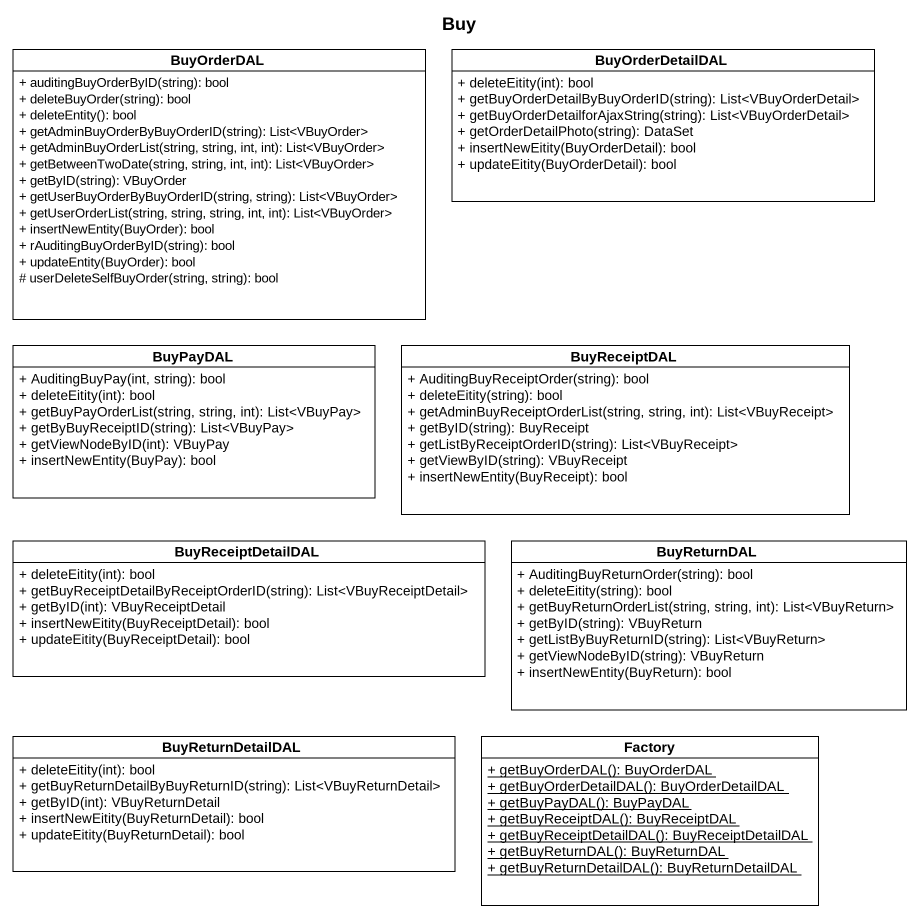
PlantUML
@startuml
title Buy
hide circle
hide empty members
skinparam classAttributeIconSize 0
class BuyOrderDAL {
  + auditingBuyOrderByID(string): bool
  + deleteBuyOrder(string): bool
  + deleteEntity(): bool
  + getAdminBuyOrderByBuyOrderID(string): List<VBuyOrder>
  + getAdminBuyOrderList(string, string, int, int): List<VBuyOrder>
  + getBetweenTwoDate(string, string, int, int): List<VBuyOrder>
  + getByID(string): VBuyOrder
  + getUserBuyOrderByBuyOrderID(string, string): List<VBuyOrder>
  + getUserOrderList(string, string, string, int, int): List<VBuyOrder>
  + insertNewEntity(BuyOrder): bool
  + rAuditingBuyOrderByID(string): bool
  + updateEntity(BuyOrder): bool
  # userDeleteSelfBuyOrder(string, string): bool
}
class BuyOrderDetailDAL {
  + deleteEitity(int): bool
  + getBuyOrderDetailByBuyOrderID(string): List<VBuyOrderDetail>
  + getBuyOrderDetailforAjaxString(string): List<VBuyOrderDetail>
  + getOrderDetailPhoto(string): DataSet
  + insertNewEitity(BuyOrderDetail): bool
  + updateEitity(BuyOrderDetail): bool
}
class BuyPayDAL {
  + AuditingBuyPay(int, string): bool
  + deleteEitity(int): bool
  + getBuyPayOrderList(string, string, int): List<VBuyPay>
  + getByBuyReceiptID(string): List<VBuyPay>
  + getViewNodeByID(int): VBuyPay
  + insertNewEntity(BuyPay): bool
}
class BuyReceiptDAL {
  + AuditingBuyReceiptOrder(string): bool
  + deleteEitity(string): bool
  + getAdminBuyReceiptOrderList(string, string, int): List<VBuyReceipt>
  + getByID(string): BuyReceipt
  + getListByReceiptOrderID(string): List<VBuyReceipt>
  + getViewByID(string): VBuyReceipt
  + insertNewEntity(BuyReceipt): bool
}
class BuyReceiptDetailDAL {
  + deleteEitity(int): bool
  + getBuyReceiptDetailByReceiptOrderID(string): List<VBuyReceiptDetail>
  + getByID(int): VBuyReceiptDetail
  + insertNewEitity(BuyReceiptDetail): bool
  + updateEitity(BuyReceiptDetail): bool
}
class BuyReturnDAL {
  + AuditingBuyReturnOrder(string): bool
  + deleteEitity(string): bool
  + getBuyReturnOrderList(string, string, int): List<VBuyReturn>
  + getByID(string): VBuyReturn
  + getListByBuyReturnID(string): List<VBuyReturn>
  + getViewNodeByID(string): VBuyReturn
  + insertNewEntity(BuyReturn): bool
}
class BuyReturnDetailDAL {
  + deleteEitity(int): bool
  + getBuyReturnDetailByBuyReturnID(string): List<VBuyReturnDetail>
  + getByID(int): VBuyReturnDetail
  + insertNewEitity(BuyReturnDetail): bool
  + updateEitity(BuyReturnDetail): bool
}
class Factory {
  {static} + getBuyOrderDAL(): BuyOrderDAL
  {static} + getBuyOrderDetailDAL(): BuyOrderDetailDAL
  {static} + getBuyPayDAL(): BuyPayDAL
  {static} + getBuyReceiptDAL(): BuyReceiptDAL
  {static} + getBuyReceiptDetailDAL(): BuyReceiptDetailDAL
  {static} + getBuyReturnDAL(): BuyReturnDAL
  {static} + getBuyReturnDetailDAL(): BuyReturnDetailDAL
}
@enduml
